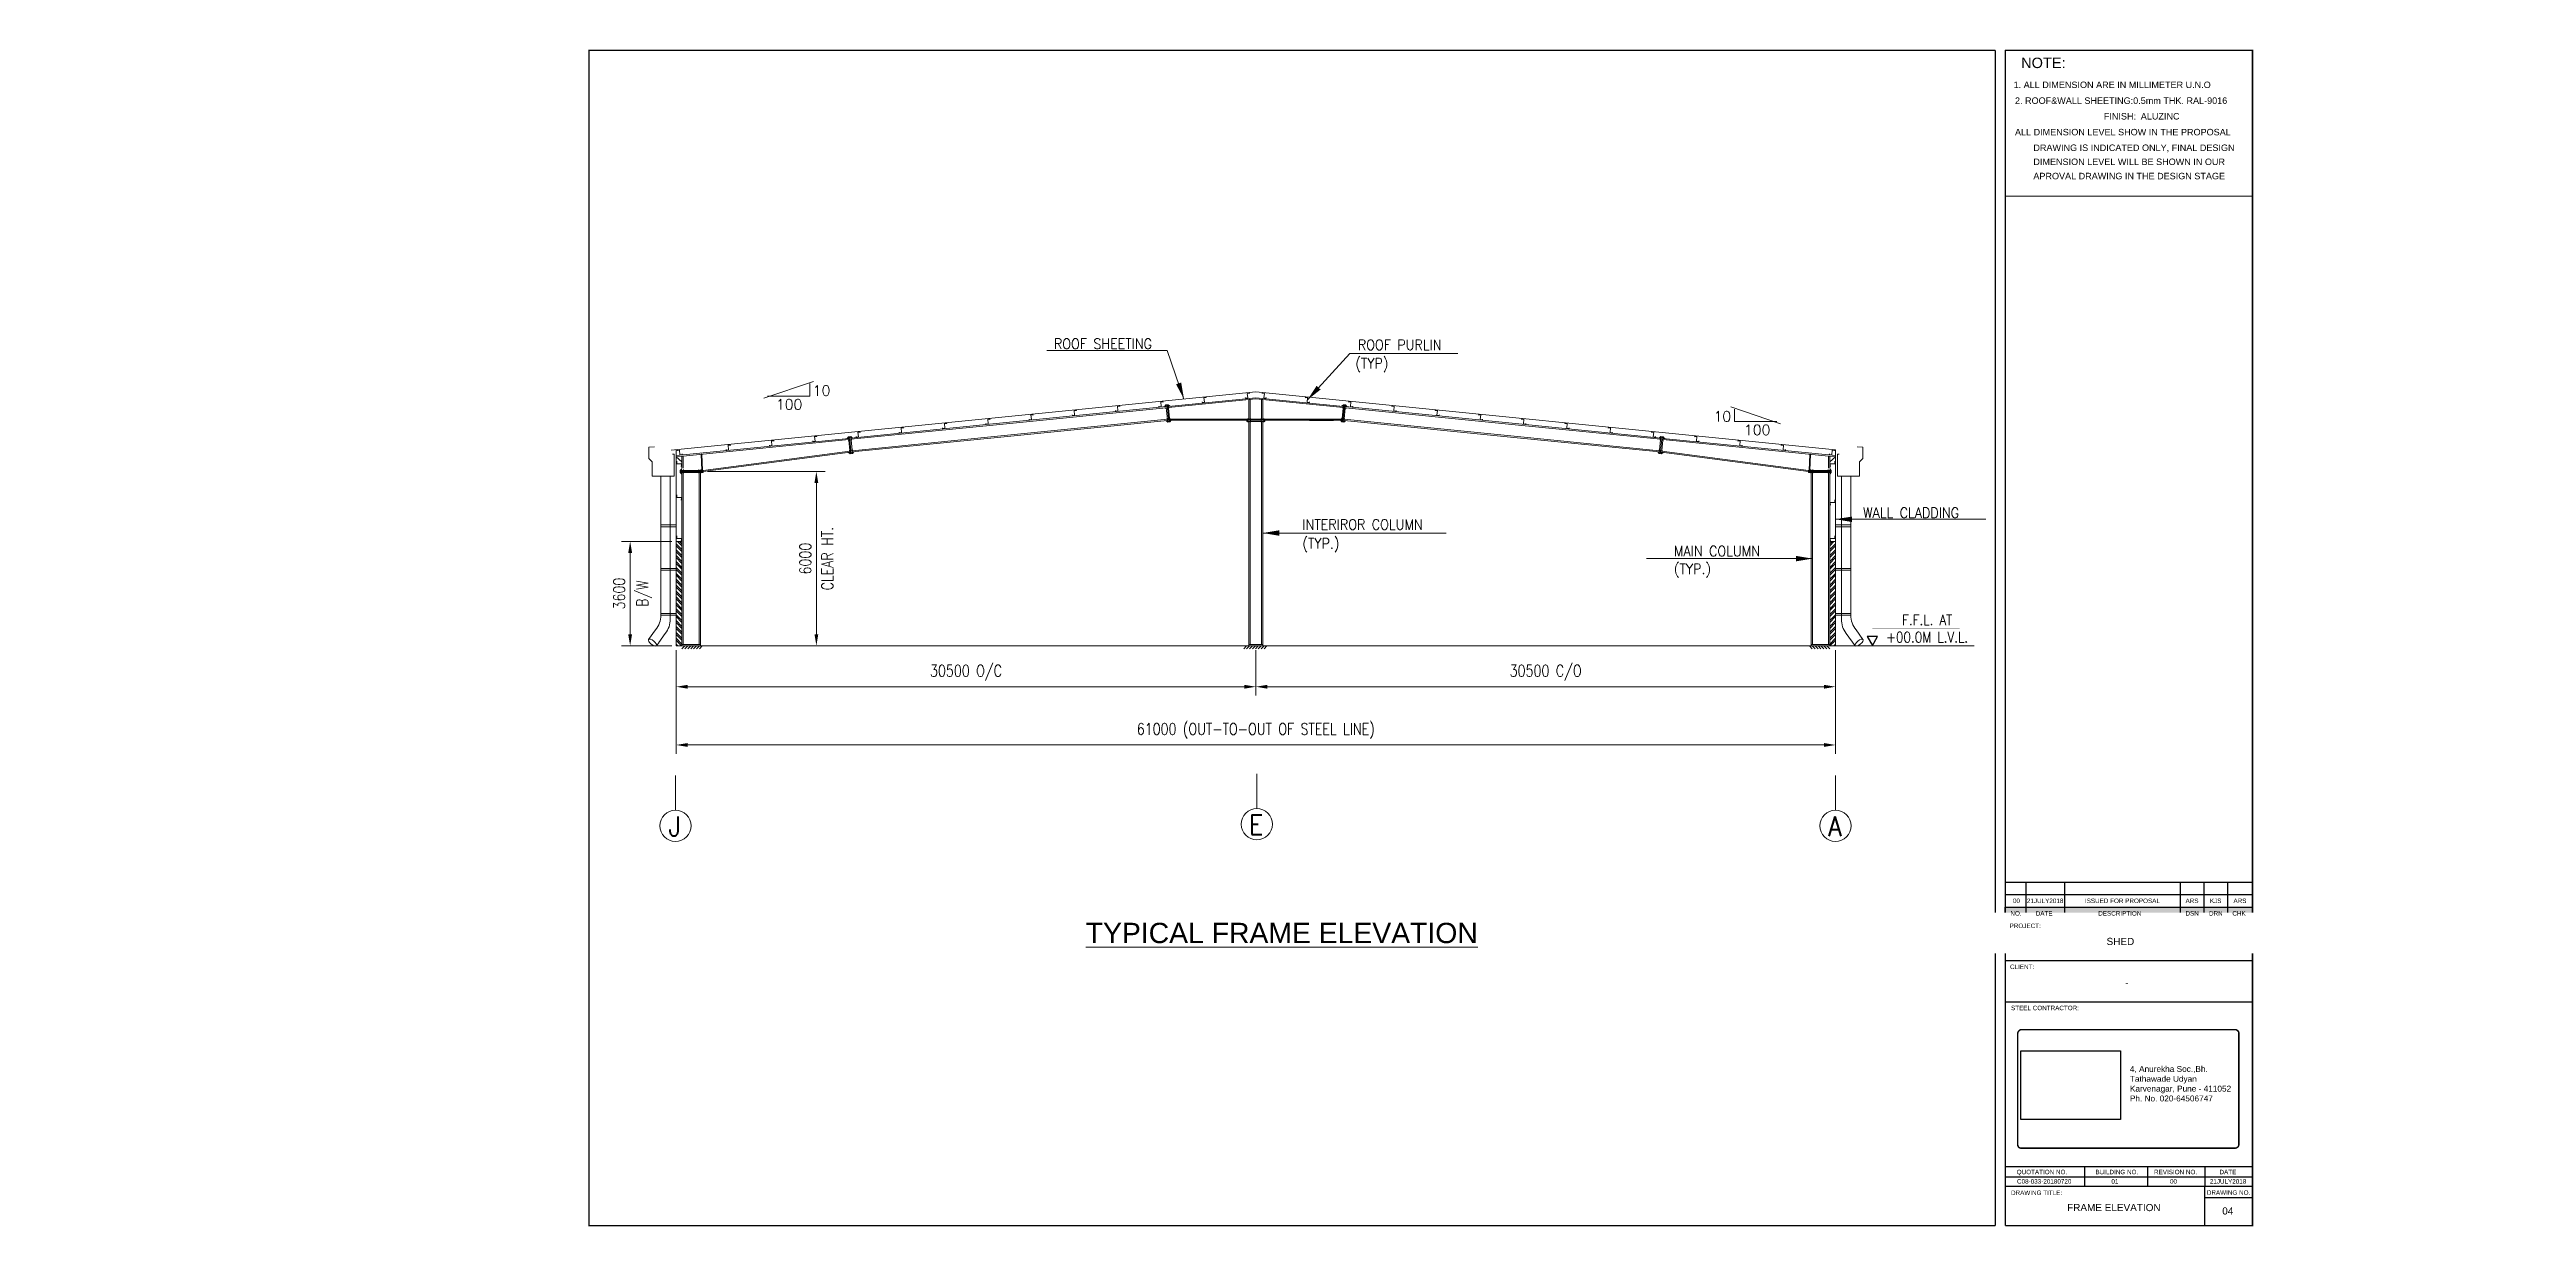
# Model space of a CAD drawing. Header units: millimetres. Extents: x 610087 to 1214515, y 199419 to 286191.
# Drawn here: x 1043591 to 1129053, y 229828 to 270420 of the extents above; entities that cross this region are included whole.
import ezdxf
from ezdxf.enums import TextEntityAlignment as Align

# ---------------------------------------------------------------- set-up
doc = ezdxf.new("R2010")
doc.units = ezdxf.units.MM
doc.header["$LTSCALE"] = 0.35
doc.header["$MEASUREMENT"] = 0
doc.linetypes.add('CENTER', pattern=[6884.562, 4302.852, -860.57, 860.57, -860.57])
doc.linetypes.add('CONTIN', pattern=[0, 0, 0])
doc.layers.get('0').update_dxf_attribs({"linetype": 'CONTIN'})
doc.layers.get('Defpoints').update_dxf_attribs({"linetype": 'CONTINUOUS'})
doc.layers.add('bORDER', color=1, linetype='CONTINUOUS', lineweight=70)
doc.layers.add('DIMENSIONS', color=7, linetype='CONTINUOUS')
doc.styles.add('ARIAL', font='arial.ttf', dxfattribs={"width": 0.7})
doc.styles.add('S', font='SIMPLEX.shx')
doc.styles.add('SIMPLEX', font='SIMPLEX.shx', dxfattribs={"width": 0.8})
doc.dimstyles.new('Copy of 1-200', dxfattribs={"dimscale": 285, "dimtxt": 2, "dimasz": 2, "dimexe": 1.5, "dimexo": 0.75, "dimgap": 0.9, "dimtad": 1, "dimdec": 0, "dimzin": 0, "dimdsep": 46, "dimtxsty": 'SIMPLEX', "dimcen": 0.09, "dimclrd": 6, "dimclre": 6, "dimclrt": 7, "dimadec": 0, "dimazin": 0, "dimtfac": 1, "dimtdec": 0, "dimtmove": 0, "dimatfit": 3, "dimfxl": 0, "dimtolj": 1, "dimtzin": 0, "dimlwd": 0, "dimlwe": 0, "dimarcsym": 0})
picture_1 = doc.add_image_def('image1.png', size_in_pixel=(720, 496))

# ---------------------------------------------------------------- blocks, each defined once
blk = doc.blocks.new('*D87')
at = {"color": 6, "lineweight": 0}
for p, q in [((1066292, 255868), (1070349, 255868)), ((1070049, 250256), (1070049, 255468)), ((1070199, 249856), (1070349, 249856))]:
    blk.add_line(p, q, dxfattribs=at)
at = {"color": 6}
for points in [[(1070116, 255468), (1069983, 255468), (1070049, 255868)], [(1069983, 250256), (1070116, 250256), (1070049, 249856)]]:
    blk.add_solid(points, dxfattribs=at)
at = {"layer": 'Defpoints', "color": 0}
for p in [(1066142, 255868), (1070049, 255868), (1070049, 249856)]:
    blk.add_point(p, dxfattribs=at)
at = {"color": 7, "lineweight": 0, "char_height": 400, "attachment_point": 5, "rotation": 90, "style": 'SIMPLEX'}
for s, insert in [('CLEAR HT.}', (1070429, 252862)), ('\\A1;{6000 ', (1069669, 252862))]:
    blk.add_mtext(s, dxfattribs=dict(at, insert=insert))
blk = doc.blocks.new('ZCOL')
at = {"color": 1, "lineweight": 0}
for p, q in [((10, 0), (0, 0)), ((0, 0), (0, -25)), ((10, -3), (10, 0)), ((-10, -25), (-10, -23)), ((0, -25), (-10, -25))]:
    blk.add_line(p, q, dxfattribs=at)
blk = doc.blocks.new('*D88')
at = {"color": 6, "lineweight": 0}
for p, q in [((1065211, 249706), (1065211, 246134)), ((1105211, 249706), (1105211, 246134)), ((1065611, 246434), (1104811, 246434))]:
    blk.add_line(p, q, dxfattribs=at)
at = {"color": 6}
for points in [[(1065611, 246501), (1065611, 246368), (1065211, 246434)], [(1104811, 246368), (1104811, 246501), (1105211, 246434)]]:
    blk.add_solid(points, dxfattribs=at)
at = {"layer": 'Defpoints', "color": 0}
for p in [(1065211, 249856), (1105211, 249856), (1105211, 246434)]:
    blk.add_point(p, dxfattribs=at)
at = {"color": 7, "lineweight": 0, "insert": (1085211, 246919), "char_height": 400, "attachment_point": 5, "style": 'SIMPLEX'}
blk.add_mtext('\\A1;{61000 (OUT-TO-OUT OF STEEL LINE)}', dxfattribs=at)
blk = doc.blocks.new('*D89')
at = {"color": 6, "lineweight": 0}
for p, q in [((1065211, 249706), (1065211, 248142)), ((1085211, 249706), (1085211, 248142)), ((1065611, 248442), (1084811, 248442))]:
    blk.add_line(p, q, dxfattribs=at)
at = {"color": 6}
for points in [[(1065611, 248509), (1065611, 248376), (1065211, 248442)], [(1084811, 248376), (1084811, 248509), (1085211, 248442)]]:
    blk.add_solid(points, dxfattribs=at)
at = {"layer": 'Defpoints', "color": 0}
for p in [(1065211, 249856), (1085211, 249856), (1085211, 248442)]:
    blk.add_point(p, dxfattribs=at)
at = {"color": 7, "lineweight": 0, "insert": (1075211, 248927), "char_height": 400, "attachment_point": 5, "style": 'SIMPLEX'}
blk.add_mtext('\\A1;{30500 O/C}', dxfattribs=at)
blk = doc.blocks.new('*D90')
at = {"color": 6, "lineweight": 0}
for p, q in [((1085211, 249706), (1085211, 248142)), ((1105211, 249706), (1105211, 248142)), ((1104811, 248442), (1085611, 248442))]:
    blk.add_line(p, q, dxfattribs=at)
at = {"color": 6}
for points in [[(1085611, 248509), (1085611, 248376), (1085211, 248442)], [(1104811, 248376), (1104811, 248509), (1105211, 248442)]]:
    blk.add_solid(points, dxfattribs=at)
at = {"layer": 'Defpoints', "color": 0}
for p in [(1085211, 249856), (1105211, 249856), (1085211, 248442)]:
    blk.add_point(p, dxfattribs=at)
at = {"color": 7, "lineweight": 0, "insert": (1095211, 248927), "char_height": 400, "attachment_point": 5, "style": 'SIMPLEX'}
blk.add_mtext('\\A1;{30500 C/O}', dxfattribs=at)
blk = doc.blocks.new('A$C6AC2533B')
at = {"color": 1}
blk.add_lwpolyline([(1, 0), (251, 433), (-249, 433)], close=True, dxfattribs=at)
at = {"const_width": 5}
blk.add_lwpolyline([(1, 433), (1, 817), (4182, 817)], dxfattribs=at)
at = {"color": 1}
blk.add_solid([(-249, 433), (251, 433), (0, 0), (-249, 433)], dxfattribs=at)
blk = doc.blocks.new('A1-SHEET')
blk.add_hatch(color=254).paths.add_polyline_path([(-124, 161), (1, 161), (1, 154.7), (-124, 154.7)])
at = {"color": 7}
for p, q in [((-124, 173.6), (1, 173.6)), ((-124, 167.3), (1, 167.3)), ((-113.6, 173.6), (-113.6, 154.7)), ((-94, 173.6), (-94, 154.7)), ((-35.6, 173.6), (-35.6, 154.7)), ((-23.6, 173.6), (-23.6, 154.7)), ((-11.7, 173.6), (-11.7, 154.7)), ((-124, 154.7), (1, 154.7)), ((-124, 134.1), (1, 134.1)), ((-124, 113.2), (1, 113.2)), ((-124, 30), (1, 30)), ((-124, 30), (0.9, 30)), ((-84, 30), (-84, 20)), ((-52.1, 30), (-52.1, 20)), ((-23.1, 30), (-23.1, 20)), ((0.9, 30), (0.9, 0.3)), ((1, 24.6), (-124, 24.6)), ((-124, 20), (0.9, 20)), ((-23.1, 0), (-23.1, 20)), ((-23.1, 14.2), (0.9, 14.2))]:
    blk.add_line(p, q, dxfattribs=at)
at = {"linetype": 'CENTER', "lineweight": 0}
blk.add_lwpolyline([(-124, 594), (1, 594), (1, 520.3), (-124, 520.3)], close=True, dxfattribs=at)
at = {"layer": 'bORDER', "color": 5, "const_width": 0.75}
for points in [[(-129, 594), (-840, 594), (-840, 0), (-129, 0)], [(-129, 594), (-129, 0)], [(-124, 0), (1, 0), (1, 594), (-124, 594)], [(-124, 594), (-124, 0)]]:
    blk.add_lwpolyline(points, dxfattribs=at)
blk.add_lwpolyline([(-115.7, 99.1), (-7.9, 99.1, -0.414214), (-5.9, 97.1), (-5.9, 41.1, -0.414214), (-7.9, 39.2), (-115.7, 39.2, -0.48833), (-117.7, 41.1), (-117.7, 97.1, -0.198912), (-117.1, 98.5, -0.198912), (-115.7, 99.1, -0.587047)], format="xyb", dxfattribs=at)
at = {"layer": 'DIMENSIONS', "color": 7, "linetype": 'Continuous'}
blk.add_lwpolyline([(-124, 161), (1, 161), (1, 154.7), (-124, 154.7)], close=True, dxfattribs=at)
at = {"color": 7, "style": 'ARIAL'}
for s, height, p in [('NOTE:', 5.27, (-116, 585)), ('1. ALL DIMENSION ARE IN MILLIMETER U.N.O', 3.276, (-119.8, 574.9)), ('2. ROOF&WALL SHEETING:0.5mm THK. RAL-9016', 3.276, (-119.1, 566.9)), ('ALL DIMENSION LEVEL SHOW IN THE PROPOSAL ', 3.276, (-119.1, 551)), ('FINISH:', 3.28, (-74.2, 559)), ('ALUZINC', 3.28, (-55.5, 559)), ('DRAWING IS INDICATED ONLY, FINAL DESIGN ', 3.276, (-109.8, 543.1)), ('DIMENSION LEVEL WILL BE SHOWN IN OUR', 3.276, (-109.8, 536)), ('APROVAL DRAWING IN THE DESIGN STAGE', 3.276, (-109.8, 528.8))]:
    blk.add_text(s, height=height, dxfattribs=at).set_placement(p)
at = {"style": 'ARIAL'}
for s, height, p in [('PROJECT:', 2.28, (-121.8, 150.4)), ('NO.', 2.28, (-121.4, 156.7)), ('DATE', 2.28, (-108.6, 156.7)), ('DESCRIPTION', 2.282, (-77, 156.7)), ('DSN', 2.28, (-32.9, 156.7)), ('DRN', 2.28, (-21, 156.7)), ('CHK', 2.28, (-9.2, 156.7)), ('CLIENT:', 2.28, (-121.6, 129.7)), ('STEEL CONTRACTOR:', 2.282, (-121.1, 108.9)), ('QUOTATION NO.', 2.282, (-118.2, 26)), ('BUILDING NO.', 2.282, (-78.4, 26)), ('REVISION NO.', 2.282, (-48.8, 26)), ('DATE', 2.28, (-15.7, 26)), ('DRAWING TITLE:', 2.282, (-121.1, 15.5)), ('DRAWING NO.', 2.282, (-22.1, 15.6))]:
    blk.add_text(s, height=height, dxfattribs=at).set_placement(p)
at = {"insert": (-61, 80.7), "char_height": 2.982, "attachment_point": 1, "style": 'S'}
blk.add_mtext_dynamic_manual_height_columns('{\\fArial|b0|i0|c0|p34;4, Anurekha Soc.,Bh. Tathawade Udyan\\PKarvenagar, Pune - 411052 Ph. No. 020-64506747}', width=57.018, gutter_width=1, heights=[0], dxfattribs=at)
at = {"style": 'ARIAL'}
for tag, height, p in [('00', 2.28, (-118.8, 164.2)), ('16.DEC.14', 2.28, (-102.9, 164.2)), ('ISSUED_FOR_PROPOSAL', 2.28, (-64.8, 164.2)), ('--', 2.28, (-29.6, 164.2)), ('PMJ', 2.28, (-17.6, 164.2)), ('PMJ', 2.28, (-5.4, 164.2)), ('WAREHOUSE', 3.6, (-65.8, 143.7)), ('GHANA_COMMODITY_EXCHANGE', 3.6, (-62.5, 122.9)), ('Q-074-OI-GH', 2.28, (-104.3, 22.4)), ('01', 2.28, (-68.6, 22.4)), ('01', 2.28, (-39, 22.4)), ('16.DEC.14', 2.28, (-11.4, 22.4)), ('COLUMN_LAYOUT_PLAN', 3.6, (-68.4, 9.2)), ('01', 3.6, (-11.5, 7.5))]:
    blk.add_attdef(tag, text='', height=height, dxfattribs=at).set_placement(p, align=Align.MIDDLE_CENTER)
image = blk.add_image(picture_1, insert=(-116.2, 53.6), size_in_units=(50.4, 34.7), rotation=0)
image.dxf.flags = 7
blk = doc.blocks.new('*D101')
at = {"color": 6, "lineweight": 0}
for p, q in [((1065061, 253456), (1063324, 253456)), ((1063624, 253056), (1063624, 250256)), ((1065061, 249856), (1063324, 249856))]:
    blk.add_line(p, q, dxfattribs=at)
at = {"color": 6}
for points in [[(1063691, 253056), (1063557, 253056), (1063624, 253456)], [(1063557, 250256), (1063691, 250256), (1063624, 249856)]]:
    blk.add_solid(points, dxfattribs=at)
at = {"layer": 'Defpoints', "color": 0}
for p in [(1065211, 253456), (1063624, 249856), (1065211, 249856)]:
    blk.add_point(p, dxfattribs=at)
at = {"color": 7, "lineweight": 0, "char_height": 400, "attachment_point": 5, "rotation": 90, "style": 'SIMPLEX'}
for s, insert in [('\\A1;{3600', (1063244, 251656)), ('B/W}', (1064109, 251656))]:
    blk.add_mtext(s, dxfattribs=dict(at, insert=insert))

msp = doc.modelspace()

# ---------------------------------------------------------------- linework, layer by layer
at = {"lineweight": 0}
for p, q in [((1068231.5, 258391.8), (1069948.1, 258974.6)), ((1068360.4, 258466.2), (1069819.3, 258466.2)), ((1069819.3, 258900.2), (1069819.3, 258466.2)), ((1084973.3, 258350.9), (1085011.4, 258350.9)), ((1085449.5, 258350.9), (1085411.4, 258350.9)), ((1086254, 257633.4), (1087088.6, 257633.4)), ((1087893.1, 257629.8), (1087058.5, 257629.8)), ((1103317.3, 257512.6), (1101600.7, 258095.4)), ((1101729.6, 258021), (1101729.6, 257587)), ((1103188.4, 257587), (1101729.6, 257587)), ((1099130.5, 256485.1), (1099079.3, 256547.6)), ((1099235.4, 256512.9), (1099109, 256525.5)), ((1099243, 256588.7), (1099116.6, 256601.3)), ((1099189.3, 257072.6), (1099126.7, 257021.5)), ((1099189.3, 257072.6), (1099130.5, 256485.1)), ((1099130.5, 256485.1), (1099206.3, 256477.5)), ((1099279, 256948.8), (1099152.6, 256961.4)), ((1099286.6, 257024.6), (1099160.2, 257037.2)), ((1099227.2, 257068.8), (1099168.4, 256481.3)), ((1099265.1, 257065.1), (1099189.3, 257072.6)), ((1099206.3, 256477.5), (1099265.1, 257065.1)), ((1099206.3, 256477.5), (1099268.3, 256527.5)), ((1099265.1, 257065.1), (1099316.3, 257002.5))]:
    msp.add_line(p, q, dxfattribs=at)
at = {"color": 5, "linetype": 'CENTER', "lineweight": 0, "ltscale": 100}
for p, q in [((1065043, 256597.1), (1085211.4, 258614)), ((1085211.4, 258614), (1105211.4, 256614)), ((1065211.4, 253456), (1065211.4, 256614)), ((1105211.4, 253456), (1105211.4, 256614))]:
    msp.add_line(p, q, dxfattribs=at)
at = {"color": 7, "lineweight": 0}
for p, q in [((1076256.3, 257517.5), (1082118, 258103.7)), ((1082112.3, 258160.5), (1082061.2, 258098)), ((1082217.2, 258132.7), (1082090.9, 258120.1)), ((1082188.2, 258168.1), (1082112.3, 258160.5)), ((1082112.3, 258160.5), (1082171.1, 257573)), ((1082150.2, 258164.3), (1082209, 257576.7)), ((1082246.9, 257580.5), (1082188.2, 258168.1)), ((1082188.2, 258168.1), (1082250.7, 258116.9)), ((1082193.8, 258111.2), (1085211.4, 258413)), ((1082197.6, 258073.3), (1085211.4, 258374.7)), ((1084973.3, 257671.5), (1084973.3, 258350.9)), ((1085011.4, 258350.9), (1085011.4, 257671.5)), ((1085211.4, 258413), (1088228.8, 258111.2)), ((1085211.4, 258374.7), (1088225, 258073.3)), ((1085411.4, 258350.9), (1085411.4, 257671.5)), ((1085449.5, 257671.5), (1085449.5, 258350.9)), ((1088234.5, 258168.1), (1088171.9, 258116.9)), ((1088234.5, 258168.1), (1088175.7, 257580.5)), ((1088331.8, 258120.1), (1088205.4, 258132.7)), ((1088272.4, 258164.3), (1088213.6, 257576.7)), ((1088310.3, 258160.5), (1088234.5, 258168.1)), ((1088251.6, 257573), (1088310.3, 258160.5)), ((1088304.6, 258103.7), (1094166.7, 257517.5)), ((1088310.3, 258160.5), (1088361.5, 258098)), ((1071239.2, 257015.8), (1076256.3, 257517.5)), ((1071243, 256977.9), (1076260.1, 257479.6)), ((1076260.1, 257479.6), (1082121.8, 258065.7)), ((1076299.9, 257081.6), (1082161.6, 257667.7)), ((1076303.6, 257043.6), (1082165.4, 257629.8)), ((1082224.8, 258056.9), (1082098.4, 258044.3)), ((1082171.1, 257573), (1082108.5, 257624.1)), ((1082260.8, 257696.8), (1082134.5, 257684.2)), ((1082268.4, 257621), (1082142, 257608.3)), ((1082171.1, 257573), (1082246.9, 257580.5)), ((1082237.8, 257671.5), (1085211.4, 257671.5)), ((1082241.6, 257633.4), (1085211.4, 257633.4)), ((1082246.9, 257580.5), (1082294.8, 257633.4)), ((1084897.1, 257633.4), (1085525.7, 257633.4)), ((1084897.1, 257633.4), (1084897.1, 257595.3)), ((1084897.1, 257595.3), (1085525.7, 257595.3)), ((1084935.2, 257569.9), (1084935.2, 257696.9)), ((1085030.4, 257569.9), (1085030.4, 257696.9)), ((1085211.4, 257671.5), (1088184.8, 257671.5)), ((1085211.4, 257633.4), (1088181, 257633.4)), ((1085392.6, 257569.9), (1085391.3, 257696.9)), ((1085487.8, 257569.9), (1085486.5, 257696.9)), ((1085525.7, 257633.4), (1085525.7, 257595.3)), ((1088175.7, 257580.5), (1088127.9, 257633.4)), ((1088280.6, 257608.3), (1088154.2, 257621)), ((1088288.2, 257684.2), (1088161.8, 257696.8)), ((1088175.7, 257580.5), (1088251.6, 257573)), ((1088324.2, 258044.3), (1088197.8, 258056.9)), ((1088251.6, 257573), (1088314.1, 257624.1)), ((1088257.2, 257629.8), (1094119.3, 257043.6)), ((1088261, 257667.7), (1094123.1, 257081.5)), ((1088300.8, 258065.7), (1094162.9, 257479.5)), ((1094162.9, 257479.5), (1099179.8, 256977.9)), ((1094166.7, 257517.5), (1099183.6, 257015.8)), ((1065211.3, 256413), (1065215.1, 256375.1)), ((1065211.4, 256413), (1071163.4, 257008.2)), ((1065215.1, 256375.1), (1065449.5, 256398.5)), ((1065411.4, 255984.1), (1065411.4, 256394.7)), ((1065449.5, 256398.5), (1071167.2, 256970.3)), ((1065449.5, 255984.1), (1065449.5, 256398.5)), ((1066075.4, 256459), (1066100.6, 256462)), ((1066099.4, 255906.1), (1066075.4, 256459)), ((1066100.6, 256462), (1066124.6, 255909.2)), ((1066142, 255906.4), (1071207, 256571.8)), ((1066142, 255868), (1071210.8, 256533.9)), ((1071157.7, 257065.1), (1071106.5, 257002.5)), ((1071262.6, 257037.3), (1071136.2, 257024.6)), ((1071270.1, 256961.4), (1071143.8, 256948.8)), ((1071216.4, 256477.5), (1071154.5, 256527.5)), ((1071233.5, 257072.6), (1071157.7, 257065.1)), ((1071157.7, 257065.1), (1071216.4, 256477.5)), ((1071306.2, 256601.3), (1071179.8, 256588.7)), ((1071313.7, 256525.5), (1071187.4, 256512.9)), ((1071195.6, 257068.8), (1071254.3, 256481.3)), ((1071216.4, 256477.5), (1071292.3, 256485.1)), ((1071292.3, 256485.1), (1071233.5, 257072.6)), ((1071233.5, 257072.6), (1071296.1, 257021.5)), ((1071282.8, 256579.8), (1076299.9, 257081.6)), ((1071286.6, 256541.9), (1076303.6, 257043.6)), ((1071292.3, 256485.1), (1071343.4, 256547.6)), ((1094119.3, 257043.6), (1099136.2, 256541.9)), ((1094123.1, 257081.5), (1099140, 256579.8)), ((1104280.7, 255868), (1099211.9, 256533.9)), ((1104280.7, 255906.4), (1099215.7, 256571.8)), ((1099255.6, 256970.3), (1104973.3, 256398.5)), ((1099259.4, 257008.2), (1105211.4, 256413)), ((1104322.1, 256462), (1104298.1, 255909.2)), ((1104347.3, 256459), (1104322.1, 256462)), ((1104323.3, 255906.1), (1104347.3, 256459)), ((1104973.3, 255984.1), (1104973.3, 256398.5)), ((1105207.6, 256375.1), (1104973.3, 256398.5)), ((1105011.4, 255984.1), (1105011.4, 256394.7)), ((1105211.4, 256413), (1105207.6, 256375.1)), ((1065411.4, 256195.3), (1065215.1, 256375.1)), ((1065354.2, 255906.4), (1065411.4, 255963.5)), ((1066142, 255906.4), (1065354.2, 255906.4)), ((1065354.2, 255906.4), (1065354.2, 255830.2)), ((1065354.2, 255868.3), (1066142, 255868.3)), ((1065354.2, 255830.2), (1066142, 255830.2)), ((1065354.2, 255830.2), (1065411.4, 255773)), ((1065392.3, 255931.8), (1065392.3, 255804.8)), ((1065468.5, 255931.8), (1065468.5, 255804.8)), ((1065989.6, 255931.8), (1065989.6, 255804.8)), ((1066065.8, 255931.8), (1066065.8, 255804.8)), ((1066142, 255830.2), (1066142, 255906.4)), ((1104280.7, 255830.2), (1104280.7, 255906.4)), ((1104280.7, 255906.4), (1105068.5, 255906.4)), ((1105068.5, 255868.3), (1104280.7, 255868.3)), ((1105068.5, 255830.2), (1104280.7, 255830.2)), ((1104356.9, 255931.8), (1104356.9, 255804.8)), ((1104433.1, 255931.8), (1104433.1, 255804.8)), ((1104954.2, 255931.8), (1104954.2, 255804.8)), ((1105011.4, 256195.3), (1105207.6, 256375.1)), ((1105068.5, 255906.4), (1105011.4, 255963.5)), ((1105068.5, 255830.2), (1105011.4, 255773)), ((1105030.4, 255931.8), (1105030.4, 255804.8)), ((1105068.5, 255906.4), (1105068.5, 255830.2))]:
    msp.add_line(p, q, dxfattribs=at)
at = {"color": 4, "linetype": 'Continuous', "lineweight": 0}
for p, q in [((1064267.1, 256703.3), (1064467, 256713.8)), ((1064267.1, 256703.3), (1064267.1, 256314.1)), ((1065142.5, 255704.1), (1065142.5, 256470.1)), ((1105280.2, 255704.1), (1105280.2, 256470.1)), ((1106155.6, 256703.3), (1105955.7, 256713.8)), ((1106155.6, 256703.3), (1106155.6, 256314.1)), ((1064378.3, 256202.9), (1064267.1, 256314.1)), ((1064378.3, 256202.9), (1064378.3, 255704.1)), ((1064378.3, 255704.1), (1064378.3, 256202.9)), ((1064680, 255704.1), (1064680, 250914.1)), ((1065008.1, 255704.1), (1065008.1, 250914.1)), ((1105414.6, 255704.1), (1105414.6, 250914.1)), ((1105742.7, 255704.1), (1105742.7, 250914.1)), ((1106044.4, 256202.9), (1106155.6, 256314.1)), ((1106044.4, 256202.9), (1106044.4, 255704.1)), ((1106044.4, 255704.1), (1106044.4, 256202.9)), ((1065008.1, 250914.1), (1065008.1, 250777.5)), ((1105414.6, 250914.1), (1105414.6, 250777.5))]:
    msp.add_line(p, q, dxfattribs=at)
at = {"linetype": 'CENTER', "lineweight": 0, "ltscale": 100}
for p, q in [((1065142.5, 256470.1), (1065089.3, 256464.8)), ((1105280.2, 256470.1), (1105333.4, 256464.8))]:
    msp.add_line(p, q, dxfattribs=at)
at = {"color": 1, "lineweight": 0}
for p, q in [((1065186, 245380.4), (1065186, 244185)), ((1085246, 245436.8), (1085246, 244241.4)), ((1105210, 245380.4), (1105210, 244185))]:
    msp.add_line(p, q, dxfattribs=at)
at = {"color": 4, "linetype": 'Continuous', "lineweight": 0}
for points in [[(1064378.3, 255704.1), (1065142.5, 255704.1)], [(1106044.4, 255704.1), (1105280.2, 255704.1)]]:
    msp.add_lwpolyline(points, dxfattribs=at)
at = {"color": 5, "linetype": 'CENTER', "lineweight": 0, "ltscale": 100}
for points in [[(1064680, 254026.7), (1065211.3, 254026.7), (1065211.3, 253962.3), (1064680, 253962.3)], [(1105742.7, 254026.7), (1105211.4, 254026.7), (1105211.4, 253962.3), (1105742.7, 253962.3)], [(1064680, 252526.7), (1065211.3, 252526.7), (1065211.3, 252462.3), (1064680, 252462.3)], [(1105742.7, 252526.7), (1105211.4, 252526.7), (1105211.4, 252462.3), (1105742.7, 252462.3)], [(1064680, 250970.7), (1065211.3, 250970.7), (1065211.3, 250906.3), (1064680, 250906.3)], [(1105742.7, 250970.7), (1105211.4, 250970.7), (1105211.4, 250906.3), (1105742.7, 250906.3)]]:
    msp.add_lwpolyline(points, close=True, dxfattribs=at)
at = {"color": 1, "lineweight": 0}
for centre in [(1065186, 243645), (1085246, 243701.4), (1105210, 243645)]:
    msp.add_circle(centre, 540, dxfattribs=at)
at = {"color": 4, "linetype": 'Continuous', "lineweight": 0}
for centre, start, end in [((1063857.3, 250914.1), 321.596233, 0), ((1106565.4, 250914.1), 180, 218.403767)]:
    msp.add_arc(centre, 822.7, start, end, dxfattribs=at)

# ---------------------------------------------------------------- block references
at = {"lineweight": 0}
for p, xscale, yscale, zscale, rotation in [((1080453.2, 257956.3), -7.999999999999973, -6.3740158, -6.3740158, 5.710593680000026), ((1081945.7, 258105.6), -7.999999999999973, -6.3740158, -6.3740158, 5.710593680000026), ((1083438.3, 258254.8), -7.999999999999973, -6.3740158, -6.3740158, 5.710593680000026), ((1084930.8, 258404.1), -7.999999999999973, -6.3740158, -6.3740158, 5.710593680000026), ((1085491.9, 258404.1), 8, -6.3740158, -6.3740158, 354.2894058), ((1086984.4, 258254.8), 8, -6.3740158, -6.3740158, 354.2894058), ((1088477, 258105.6), 8, -6.3740158, -6.3740158, 354.2894058), ((1089969.5, 257956.3), 8, -6.3740158, -6.3740158, 354.2894058), ((1072990.4, 257210), -7.999999999999973, -6.3740158, -6.3740158, 5.710593680000026), ((1074483, 257359.3), -7.999999999999973, -6.3740158, -6.3740158, 5.710593680000026), ((1075975.5, 257508.5), -7.999999999999973, -6.3740158, -6.3740158, 5.710593680000026), ((1077468.1, 257657.8), -7.999999999999973, -6.3740158, -6.3740158, 5.710593680000026), ((1078960.6, 257807.1), -7.999999999999973, -6.3740158, -6.3740158, 5.710593680000026), ((1091462.1, 257807.1), 8, -6.3740158, -6.3740158, 354.2894058), ((1092954.6, 257657.8), 8, -6.3740158, -6.3740158, 354.2894058), ((1094447.2, 257508.5), 8, -6.3740158, -6.3740158, 354.2894058), ((1095939.7, 257359.3), 8, -6.3740158, -6.3740158, 354.2894058), ((1097432.3, 257210), 8, -6.3740158, -6.3740158, 354.2894058), ((1065338.7, 256444.8), 8, -6.374007700000001, -6.374007700000001, 5.710593679999999), ((1067020.2, 256613), -7.999999999999973, -6.3740158, -6.3740158, 5.710593680000026), ((1068512.7, 256762.3), -7.999999999999973, -6.3740158, -6.3740158, 5.710593680000026), ((1070005.3, 256911.5), -7.999999999999973, -6.3740158, -6.3740158, 5.710593680000026), ((1071497.8, 257060.8), -7.999999999999973, -6.3740158, -6.3740158, 5.710593680000026), ((1098924.9, 257060.8), 8, -6.3740158, -6.3740158, 354.2894058), ((1100417.4, 256911.5), 8, -6.3740158, -6.3740158, 354.2894058), ((1101910, 256762.3), 8, -6.3740158, -6.3740158, 354.2894058), ((1101910, 256762.3), 7.999999999999966, -6.3740158, -6.3740158, 354.28940632), ((1103402.5, 256613), 8, -6.3740158, -6.3740158, 354.2894058), ((1103402.5, 256613), 7.999999999999966, -6.3740158, -6.3740158, 354.28940632), ((1105084, 256444.8), -7.999999999999978, -6.374007700000001, -6.374007700000001, 354.28940632), ((1065392.3, 256132.2), -8, -6.3740158, -6.3740158, 89.99998469999991), ((1105030.4, 256132.2), 8, -6.3740158, -6.3740158, 270.0000153), ((1105030.4, 256132.2), 8, -6.3740158, -6.3740158, 270.0000153000001), ((1065392.3, 254971.9), -8, -6.3740158, -6.3740158, 89.99998469999991), ((1105030.4, 254794.8), 8, -6.3740158, -6.3740158, 270.0000153), ((1065392.3, 253559.7), -8, -6.3740158, -6.3740158, 89.9999846999999), ((1065392.3, 253559.7), -8, -6.3740158, -6.3740158, 89.9999846999999), ((1105030.4, 253559.7), 8, -6.3740158, -6.3740158, 270.0000153000001), ((1105030.4, 253559.7), 8, -6.3740158, -6.3740158, 270.0000153000001)]:
    msp.add_blockref('ZCOL', p, dxfattribs=dict(at, xscale=xscale, yscale=yscale, zscale=zscale, rotation=rotation))

# ---------------------------------------------------------------- texts
at = {"color": 7, "linetype": 'Continuous', "lineweight": 0, "style": 'S', "width": 0.9}
for s, height, p in [('ROOF SHEETING', 356.599, (1078245.3, 260093.8)), ('(TYP)', 356.6, (1088645.3, 259417.3)), ('ROOF PURLIN', 356.599, (1088731.7, 260056.5)), ('INTERIROR COLUMN', 356.599, (1086818.4, 253859.3)), ('WALL CLADDING', 356.599, (1106161.8, 254265.9)), ('(TYP.)', 356.6, (1086818.4, 253207.3)), ('MAIN COLUMN', 356.599, (1099638.8, 252942.9)), ('(TYP.)', 356.6, (1099638.8, 252328.8))]:
    msp.add_text(s, height=height, dxfattribs=at).set_placement(p)
at = {"lineweight": 0, "style": 'SIMPLEX'}
for s, p in [('100', (1068649.6, 258001.2)), ('10', (1069922.7, 258480.2)), ('10', (1101001.7, 257587)), ('100', (1102050.2, 257122))]:
    msp.add_text(s, height=356.6, dxfattribs=at).set_placement(p)
at = {"lineweight": 0, "style": 'S', "width": 0.9}
for s, p in [('J', (1065162.3, 243629)), ('E', (1085222.3, 243685.4)), ('A', (1105186.3, 243629))]:
    msp.add_text(s, height=675, dxfattribs=at).set_placement(p, align=Align.MIDDLE_CENTER)
at = {"linetype": 'ByBlock', "lineweight": 0, "insert": (987693.9, 249672.9), "char_height": 600, "width": 134822.945, "attachment_point": 1, "style": 'ARIAL', "bg_fill": 2}
msp.add_mtext('{\\L\\W1;SIDEWALL ELEVATION AT G.L - A (AS SHOWN)}', dxfattribs=at)

# ---------------------------------------------------------------- leaders
at = {"lineweight": 0}
for points in [[(1082733.1, 258366.2), (1082156.8, 260044.6), (1077996.1, 260044.6)], [(1086992.5, 258335.4), (1088456.5, 259941.9), (1092186.2, 259941.9)]]:
    msp.add_leader(points, dimstyle='Copy of 1-200', dxfattribs=at)
for points in [[(1085449.5, 253744.7), (1091774, 253744.7)], [(1105211.4, 254219.4), (1110397, 254219.4)], [(1104419.1, 252862.1), (1098696, 252862.1)]]:
    msp.add_leader(points, dimstyle='Copy of 1-200', override={"dimgap": 0.9, "dimtad": 0, "dimarcsym": 1}, dxfattribs=at)

# ---------------------------------------------------------------- next in the draw order: hatches: boundary and pattern name
at = {"linetype": 'Continuous', "lineweight": 0}
h = msp.add_hatch(dxfattribs=at)
h.set_pattern_fill('ANSI32', color=16, scale=384, angle=270, style=0)
h.set_pattern_definition([(315, (2957852.29, 1839220.97), (101.8233765, 101.8233765), []), (315, (2957852.29, 1839153.09), (101.8233765, 101.8233765), [])])
h.paths.add_polyline_path([(1065211.4, 253456), (1065211.4, 249856), (1065411.4, 249856), (1065411.4, 249894.1), (1065411.4, 253456)])
h = msp.add_hatch(dxfattribs=at)
h.set_pattern_fill('ANSI32', color=16, scale=384, angle=270, style=0)
h.set_pattern_definition([(225, (-787429.59, 1839220.97), (-101.8233765, 101.8233765), []), (225, (-787429.59, 1839153.09), (-101.8233765, 101.8233765), [])])
h.paths.add_polyline_path([(1105211.4, 253456), (1105211.4, 249856), (1105011.4, 249856), (1105011.4, 249894.1), (1105011.4, 253456)])

# ---------------------------------------------------------------- next in the draw order: linework, layer by layer
at = {"color": 7, "lineweight": 0}
for p, q in [((1084973.3, 249894.1), (1084973.3, 257595.3)), ((1085011.4, 249894.1), (1085011.4, 257595.3)), ((1085411.4, 249894.1), (1085411.4, 257595.3)), ((1085449.5, 249894.1), (1085449.5, 257595.3)), ((1065411.4, 249894.1), (1065411.4, 255830.2)), ((1065449.5, 249894.1), (1065449.5, 255830.2)), ((1104973.3, 249894.1), (1104973.3, 255830.2)), ((1105011.4, 249894.1), (1105011.4, 255830.2)), ((1109998.4, 249856), (1065211.4, 249856)), ((1065411.4, 249894.1), (1065788.8, 249894.1)), ((1065411.4, 249856), (1065411.4, 249894.1)), ((1065411.4, 249894.1), (1066053.8, 249894.1)), ((1065788.8, 249856), (1065411.4, 249856)), ((1105011.4, 249894.1), (1104368.9, 249894.1)), ((1105011.4, 249894.1), (1104633.9, 249894.1)), ((1104633.9, 249856), (1105011.4, 249856)), ((1105011.4, 249856), (1105011.4, 249894.1))]:
    msp.add_line(p, q, dxfattribs=at)
at = {"color": 7, "linetype": 'Continuous', "lineweight": 0}
for p, q in [((1066003.6, 255830.2), (1066003.6, 249894.1)), ((1066053.8, 255830.2), (1066053.8, 249856)), ((1104368.9, 255830.2), (1104368.9, 249856)), ((1104419.1, 255830.2), (1104419.1, 249894.1))]:
    msp.add_line(p, q, dxfattribs=at)
at = {"color": 4, "linetype": 'Continuous', "lineweight": 0}
for p, q in [((1064502, 250403), (1064262, 250077.2)), ((1064837.5, 250276), (1064534, 249856)), ((1105585.2, 250276), (1105888.8, 249856)), ((1105920.7, 250403), (1106160.7, 250077.2))]:
    msp.add_line(p, q, dxfattribs=at)
at = {"lineweight": 0}
for p, q in [((1065411.4, 249856), (1066166.7, 249856)), ((1065411.4, 249755.8), (1065511.5, 249856)), ((1065511.5, 249755.8), (1065611.6, 249856)), ((1065611.6, 249755.8), (1065711.8, 249856)), ((1065711.8, 249755.8), (1065811.9, 249856)), ((1065811.9, 249755.8), (1065912.1, 249856)), ((1065912.1, 249755.8), (1066012.2, 249856)), ((1066012.2, 249755.8), (1066112.4, 249856)), ((1084794.1, 249856), (1085628.6, 249856)), ((1084794.1, 249755.8), (1084894.2, 249856)), ((1084894.2, 249755.8), (1084994.4, 249856)), ((1084973.3, 249856), (1084973.3, 249894.1)), ((1084973.3, 249894.1), (1085449.5, 249894.1)), ((1085449.5, 249856), (1084973.3, 249856)), ((1084994.4, 249755.8), (1085094.5, 249856)), ((1085094.5, 249755.8), (1085194.7, 249856)), ((1085194.7, 249755.8), (1085294.8, 249856)), ((1085294.8, 249755.8), (1085395, 249856)), ((1085395, 249755.8), (1085495.1, 249856)), ((1085449.5, 249894.1), (1085449.5, 249856)), ((1085495.1, 249755.8), (1085595.3, 249856)), ((1105011.4, 249856), (1104256, 249856)), ((1104410.5, 249755.8), (1104310.3, 249856)), ((1104510.6, 249755.8), (1104410.5, 249856)), ((1104610.8, 249755.8), (1104510.6, 249856)), ((1104710.9, 249755.8), (1104610.8, 249856)), ((1104811.1, 249755.8), (1104710.9, 249856)), ((1104911.2, 249755.8), (1104811.1, 249856)), ((1105011.4, 249755.8), (1104911.2, 249856))]:
    msp.add_line(p, q, dxfattribs=at)
at = {"color": 16, "linetype": 'Continuous', "lineweight": 0}
for points in [[(1065211.4, 253456), (1065411.4, 253456), (1065411.4, 249856), (1065211.4, 249856)], [(1105211.4, 253456), (1105011.4, 253456), (1105011.4, 249856), (1105211.4, 249856)]]:
    msp.add_lwpolyline(points, close=True, dxfattribs=at)
at = {"color": 4, "linetype": 'Continuous', "lineweight": 0}
for centre, start, end in [((1064185.4, 250777.5), 322.436891, 0), ((1106237.3, 250777.5), 180, 217.563109)]:
    msp.add_arc(centre, 822.7, start, end, dxfattribs=at)
at = {"color": 4, "linetype": 'Continuous', "lineweight": 0, "extrusion": (0, 0, -1)}
msp.add_ellipse((1064396.6, 249964.9), major_axis=(137.4, -108.9), ratio=0.3921056, dxfattribs=at)
at = {"color": 4, "linetype": 'Continuous', "lineweight": 0}
msp.add_ellipse((1106026.1, 249964.9), major_axis=(-137.4, -108.9), ratio=0.3921056, dxfattribs=at)

# ---------------------------------------------------------------- next in the draw order: block references
at = {"color": 7, "linetype": 'Continuous', "lineweight": 0, "xscale": 0.7209876543209879, "yscale": 0.7209876543209879, "zscale": 0.7209876543209879}
msp.add_blockref('A$C6AC2533B', (1106484.3, 249861), dxfattribs=at)

# ---------------------------------------------------------------- next in the draw order: texts
at = {"color": 7, "linetype": 'Continuous', "lineweight": 0, "insert": (1108375.5, 250449.8), "char_height": 356.599, "attachment_point": 5, "style": 'S'}
msp.add_mtext('{\\A1;\\W0.85;F.F.L. AT\\P+00.0M L.V.L.}', dxfattribs=at)
at = {"linetype": 'ByBlock', "lineweight": 0, "insert": (987653.9, 248046.9), "char_height": 600, "width": 134822.945, "attachment_point": 1, "style": 'ARIAL', "bg_fill": 2}
msp.add_mtext('{\\L\\W1;SIDEWALL ELEVATION AT G.L - J (OPP. HAND)}', dxfattribs=at)

# ---------------------------------------------------------------- next in the draw order: dimensions: what is measured, and where the dimension line sits
at = {"color": 7, "lineweight": 0}
for base, p1, p2, text, picture, middle in [((1070049.2, 255868.3), (1070049.2, 249856), (1066142, 255868.3), '{6000 \\XCLEAR HT.}', '*D87', (1070049.2, 252862.1)), ((1063624, 249856), (1065211.4, 253456), (1065211.4, 249856), '{<>\\XB/W}', '*D101', (1063624, 251656))]:
    dim = msp.add_linear_dim(base=base, p1=p1, p2=p2, angle=90, text=text, dimstyle='Copy of 1-200', override={"dimscale": 200}, dxfattribs=at)
    dim.commit()
    dim.dimension.update_dxf_attribs({"geometry": picture, "text_midpoint": middle})

# ---------------------------------------------------------------- next in the draw order: block references
at = {"lineweight": 0}
ref = msp.add_blockref('A1-SHEET', (1119533.7, 229853.5), dxfattribs=dict(at, xscale=68.25236403100189, yscale=68.25236403100189, zscale=68.25236403100189))
ref.add_attrib('00', ' 00', dxfattribs={"height": 155.76, "style": 'ARIAL'}).set_placement((1111424.8, 241059.5), align=Align.MIDDLE_CENTER)
ref.add_attrib('16.DEC.14', '21JULY2018', dxfattribs={"height": 155.76, "style": 'ARIAL'}).set_placement((1112445.7, 241059.5), align=Align.MIDDLE_CENTER)
ref.add_attrib('ISSUED_FOR_PROPOSAL', 'ISSUED FOR PROPOSAL', dxfattribs={"height": 155.757, "style": 'ARIAL'}).set_placement((1115111.7, 241059.5), align=Align.MIDDLE_CENTER)
ref.add_attrib('RSG', 'ARS', dxfattribs={"height": 155.76, "style": 'ARIAL'}).set_placement((1117513.7, 241059.5), align=Align.MIDDLE_CENTER)
ref.add_attrib('KSP', 'KJS', dxfattribs={"height": 155.76, "style": 'ARIAL'}).set_placement((1118329.6, 241059.5), align=Align.MIDDLE_CENTER)
ref.add_attrib('TVS', 'ARS', dxfattribs={"height": 155.76, "style": 'ARIAL'}).set_placement((1119167.1, 241059.5), align=Align.MIDDLE_CENTER)
ref.add_attrib('WAREHOUSE', 'SHED', dxfattribs={"height": 245.93, "style": 'ARIAL'}).set_placement((1115043.1, 239659), align=Align.MIDDLE_CENTER)
ref.add_attrib('GHANA_COMMODITY_EXCHANGE', '-', dxfattribs={"height": 245.9, "style": 'ARIAL'}).set_placement((1115267.5, 238244.3), align=Align.MIDDLE_CENTER)
ref.add_attrib('Q-074-OI-GH', 'C08-033-20180720', dxfattribs={"height": 155.757, "style": 'ARIAL'}).set_placement((1112413.8, 231382.3), align=Align.MIDDLE_CENTER)
ref.add_attrib('01', '01', dxfattribs={"height": 155.76, "style": 'ARIAL'}).set_placement((1114853.1, 231382.3), align=Align.MIDDLE_CENTER)
ref.add_attrib('01', '00', dxfattribs={"height": 155.76, "style": 'ARIAL'}).set_placement((1116874, 231382.3), align=Align.MIDDLE_CENTER)
ref.add_attrib('16.DEC.14', '21JULY2018', dxfattribs={"height": 155.76, "style": 'ARIAL'}).set_placement((1118757.2, 231382.3), align=Align.MIDDLE_CENTER)
ref.add_attrib('01', '04', dxfattribs={"height": 245.93, "style": 'ARIAL'}).set_placement((1118747.6, 230362.3), align=Align.MIDDLE_CENTER)
ref.add_attrib('COLUMN_LAYOUT_PLAN', 'FRAME ELEVATION ', dxfattribs={"height": 245.932, "style": 'ARIAL'}).set_placement((1114864.8, 230479.1), align=Align.MIDDLE_CENTER)

# ---------------------------------------------------------------- next in the draw order: dimensions: what is measured, and where the dimension line sits
for base, p2, text, picture, middle in [((1105211.4, 246434.4), (1105211.4, 249856), '{61000 (OUT-TO-OUT OF STEEL LINE)}', '*D88', (1085211.4, 246919.2)), ((1085211.4, 248442.2), (1085211.4, 249856), '{30500 O/C}', '*D89', (1075211.4, 248926.9))]:
    dim = msp.add_linear_dim(base=base, p1=(1065211.4, 249856), p2=p2, text=text, dimstyle='Copy of 1-200', override={"dimscale": 200}, dxfattribs=at)
    dim.commit()
    dim.dimension.update_dxf_attribs({"geometry": picture, "text_midpoint": middle})
dim = msp.add_linear_dim(base=(1085211.4, 248442.2), p1=(1105211.4, 249856), p2=(1085211.4, 249856), angle=180, text='{30500 C/O}', dimstyle='Copy of 1-200', override={"dimscale": 200}, dxfattribs=at)
dim.commit()
dim.dimension.update_dxf_attribs({"geometry": '*D90', "text_midpoint": (1095211.4, 248926.9)})

# ---------------------------------------------------------------- next in the draw order: texts
at = {"linetype": 'ByBlock', "lineweight": 0, "insert": (1079342, 240300.3), "char_height": 700, "width": 134822.945, "attachment_point": 1, "style": 'ARIAL', "bg_fill": 2}
msp.add_mtext('{\\L\\W1;TYPICAL FRAME ELEVATION}', dxfattribs=at)

doc.saveas('drawing.dxf')
